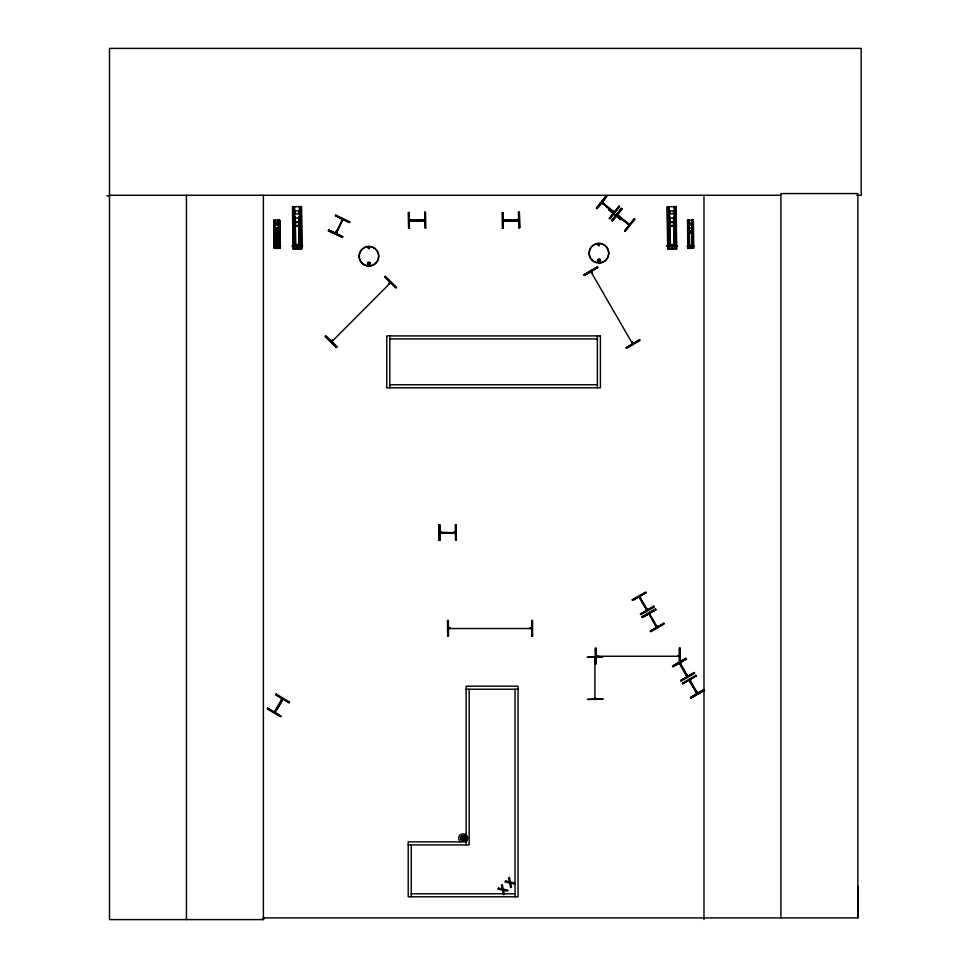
<?xml version="1.0" encoding="UTF-8"?>
<svg xmlns="http://www.w3.org/2000/svg" width="968" height="968" viewBox="0 0 968 968"><rect width="100%" height="100%" fill="white"/><g stroke="black" fill="none" stroke-linecap="round" stroke-linejoin="round"><path stroke-width="1.45" d="M857.963 886.398L857.854 917.894L263.405 917.894L263.393 919.6L263.393 195.27M368.106 247.929C369.945 250.797 369.486 246.005 368.385 247.602M368.53 248.038L369.401 248.147L368.53 248.256M598.478 244.977C600.148 246.537 598.188 243.428 598.95 245.521M462.704 841.01L465.305 840.067L465.911 838.772L464.967 836.17L463.672 835.565L462.244 835.686L460.466 837.804L461.409 840.405L462.704 841.01L463.261 837.852L463.115 838.724M463.261 837.852L463.672 835.565M614.293 212.028L613.155 210.939L612.49 211.496M617.088 215.271L629.164 225.036M627.893 223.911L629.624 224.394M342.212 219.131L341.547 220.547L342.636 219.688M342.708 219.724L336.138 233.252L342.745 219.373M595.61 657.998L594.751 657.998M672.7 248.256L671.647 248.268L672.603 248.086L671.647 247.929L672.603 247.409L671.635 246.913L672.675 246.598L671.719 246.586M341.462 220.329L342.176 220.668M281.373 700.009L282.583 699.15M282.608 699.295L274.67 712.303M590.928 272.032L592.162 272.746L591.46 271.391M632.479 342.285L631.801 342.672L633.048 343.579M646.636 610.021L647.35 609.743L646.636 608.461M656.001 626.09L656.679 625.703L656.619 627.119M657.163 626.853L649.54 613.651L649.855 615.285L650.302 614.656M687.086 676.632L679.536 663.189L686.929 676.33M687.002 676.293L687.607 675.942M697.48 693.088L689.833 679.96L689.264 680.395L696.924 693.669M594.824 657.453L595.61 657.453M595.538 657.998L595.526 657.453M594.812 698.267C596.82 699.162 593.904 698.025 594.824 698.811M595.526 698.811L595.514 698.267M598.272 244.722C599.289 248.34 600.112 242.073 598.2 245.303M297.829 246.574L296.946 247.59L297.902 247.748L296.946 247.929L297.902 248.086L296.946 248.268M281.313 699.779L282.051 700.227M328.358 230.723L328.733 229.936L342.769 236.652L342.406 237.426L328.358 230.723L342.43 237.366M335.581 233.034C335.787 229.791 337.941 233.554 335.581 233.034L342.672 219.579M336.065 233.264L342.636 219.506M409.258 220.063L410.94 219.954L411.158 220.74M409.319 220.692L424.516 220.45L424.662 219.736L423.137 219.688L423.427 220.474M503.094 220.063L504.655 219.893L504.945 220.74M439.883 532.303L441.456 532.158L441.723 533.005M448.402 627.99L450.132 627.978L448.45 628.619M596.034 655.699L597.764 655.699L596.082 656.328M276.884 709.617L281.385 701.885M275.493 711.032L274.283 711.891L274.936 712.182L282.934 699.102L275.081 712.266M274.283 711.891L282.087 698.799M632.406 342.321L631.729 342.72M639.158 596.748L646.793 610.203M648.996 613.785L656.631 627.361M687.703 676.269L687.038 674.841L686.191 675.071M697.541 693.306L696.875 691.878L696.028 692.108M332.375 340.095L331.383 341.099L332.762 340.554M390.612 282.801L389.463 283.914L389.1 283.164M336.041 231.872L336.707 232.066M598.284 259.799L598.139 260.924M606.149 195.899L596.421 208.059L597.099 208.592L606.827 196.444L606.149 195.899L596.482 208.108M596.929 208.459L606.658 196.298L597.014 208.531M613.603 212.367L601.914 202.832L613.857 212.585M603.016 203.703L602.132 202.312M619.072 206.22L609.259 218.32L609.937 218.853L619.653 206.692L618.988 206.16M609.429 218.453L619.145 206.293M611.74 220.51L621.456 208.35L622.134 208.894L612.417 221.055L611.74 220.51L621.516 208.398M612.248 220.922L621.964 208.761M617.197 215.477C617.318 213.759 619.931 216.324 618.104 216.191M627.76 223.911L628.607 223.475M624.663 230.844L634.294 218.611L634.972 219.155L625.255 231.316L624.578 230.771M624.747 230.904L634.463 218.744M409.597 220.68L409.585 219.978M518.679 220.45L503.36 220.777L503.421 219.978M504.836 220.571L504.618 219.978M518.461 220.341L503.106 220.607M440.21 532.219L455.25 532.811M455.456 532.751L453.726 532.219L455.456 532.206M448.728 628.619L448.728 627.905M530.355 628.704L530.234 627.942L531.759 627.99M531.553 628.595L531.432 627.917M531.759 628.534L448.571 628.534L449.975 628.522M596.361 656.328L596.361 655.626M677.987 656.413L677.866 655.651L679.379 655.699M679.173 656.304L679.173 655.651M679.391 656.244L596.203 656.244L597.607 656.231L597.438 655.614M461.409 840.405L462.91 838.627M463.466 837.949L464.967 836.17M594.909 658.083L594.909 657.381L594.836 657.998M325.321 336.549L325.926 335.932L336.997 346.871L336.392 347.488L325.321 336.549L336.44 347.439M331.661 341.595L332.762 340.482M389.112 283.394L390.092 282.39L389.487 283.769M332 341.474L390.588 282.656M332.145 340.095L332.883 340.506L331.842 341.486M368.276 262.848C372.753 264.821 364.803 263.32 369.849 262.981M599.41 261.263L599.603 259.799M584.019 274.779L597.45 266.914M584.418 275.469L597.849 267.591L597.413 266.853L583.982 274.718L584.418 275.469L597.74 267.41M626.199 347.839L639.63 339.962M632.249 599.821L645.692 591.968L646.128 592.719L632.636 600.475L632.213 599.749M632.54 600.317L646.08 592.622M639.86 596.712L639.134 597.05L646.793 610.324M639.945 598.454L640.526 597.764L639.618 596.469M645.922 608.799L646.769 608.703M640.489 614.075L654.017 606.391M642.05 616.798L655.542 609.005L655.965 609.755L642.486 617.536L642.05 616.798L655.566 609.066M655.856 609.574L642.377 617.354L655.917 609.659M649.117 614.002L656.473 627.07M655.735 625.8L656.606 625.739M650.375 631.209L663.854 623.428M672.554 666.129L686.034 658.337M672.893 666.722L686.372 658.93L685.997 658.276L672.518 666.057L672.941 666.807L686.421 659.026M680.698 663.963C679.221 665.294 682.113 663.673 679.923 662.778M694.225 672.542L680.782 680.383L681.157 681.036M680.831 680.48L694.322 672.7M681.121 680.976L694.637 673.256L694.213 672.506M682.67 683.662L696.161 675.882M690.063 681.762L690.668 681.109L689.76 679.826M704.051 689.543L690.571 697.335L690.995 698.085L704.486 690.293L704.051 689.543L690.68 697.517M690.958 698.013L704.45 690.232M297.914 246.658L297.019 246.586L297.696 246.477M460.586 839.232L462.777 838.433M463.599 838.131L465.789 837.344M518.654 219.736L517.251 219.603L517.263 220.389M441.529 532.957L439.896 532.848M454.053 532.134L454.053 532.836M602.943 203.728L603.33 203.062M629.067 224.818L617.233 215.283M690.39 247.977L691.079 248.002L690.438 246.864M517.251 219.603L516.936 220.486M277.017 248.002L276.824 246.864M409.416 220.063L424.662 219.736M412.719 220.474L421.649 220.281M503.263 220.063L518.328 219.579M425.859 227.77L424.988 227.795L424.662 212.222L425.533 212.21L425.787 227.77M519.695 227.77L518.824 227.795L518.497 212.222L519.368 212.21L519.695 227.77L519.296 212.21M293.147 211L300.927 210.915M293.183 213.855L300.963 213.771M667.847 211L675.628 210.915M667.872 213.855L675.664 213.771M293.219 218.139L301.012 218.054M273.799 220.268L279.8 220.184L280.103 248.304L274.113 248.389L273.932 220.268M293.256 221.938L301.036 221.853M667.92 218.139L675.7 218.054M274.234 223.124L279.425 223.063M687.425 220.268L693.415 220.184M274.259 225.024L279.45 224.963M667.956 221.938L675.737 221.853M293.304 226.209L301.084 226.125M687.849 223.124L693.04 223.063M274.283 227.879L279.486 227.819M687.873 225.024L693.064 224.963M274.307 230.408L279.498 230.36M668.005 226.209L675.785 226.125M687.909 227.879L693.1 227.819M274.343 233.264L279.534 233.215M687.921 230.408L693.112 230.36M687.958 233.264L693.149 233.215M293.51 244.565L301.29 244.481M274.476 245.509L279.667 245.448M292.227 245.811L302.609 245.703M273.617 246.32L280.551 246.247M292.227 246.138L302.609 246.029M273.629 246.537L280.551 246.465M276.666 246.792L277.489 246.779M296.813 248.316L298.047 248.304M668.21 244.565L675.991 244.481M666.928 245.811L677.298 245.703M688.091 245.509L693.282 245.448M666.928 246.138L677.31 246.029M671.49 246.489L672.724 246.537M687.244 246.32L694.165 246.247M687.244 246.537L694.165 246.465M690.293 246.828L690.789 246.634M676.644 248.752L667.654 248.885L667.194 206.728L676.184 206.595L676.608 248.752M455.408 524.692L456.267 524.692M455.299 532.751L440.053 532.848L455.553 533.005M439.073 540.362L439.944 540.362L439.835 524.789L438.976 524.801L439.073 540.362L439.048 524.801M447.591 636.049L448.45 636.049L448.353 620.476L447.494 620.488L447.664 636.049M448.571 627.99L449.805 627.905M530.186 628.002L531.589 627.99M532.666 636.036L531.807 636.049L531.71 620.476L532.569 620.476L532.594 636.036M595.223 663.77L596.082 663.758L595.986 648.197L595.114 648.197L595.296 663.77M680.201 648.185L679.33 648.185L679.439 663.758L680.298 663.745L680.201 648.185L680.226 663.758M596.191 655.699L597.595 655.699M677.818 655.711L679.221 655.699M106.807 195.875L109.505 195.863M587.382 657.212L602.955 656.836L587.394 657.32M602.955 699.053L587.394 699.428L602.955 698.944M109.505 195.27L780.91 195.27M856.668 195.27L861.193 195.27L861.193 48.4L109.505 48.4L109.505 919.6L263.502 919.6L263.502 917.894M389.814 338.933L597.377 338.933M389.814 384.768L597.377 384.768M466.152 689.228L518.049 689.228M408.206 844.895L469.178 844.895L469.178 689.228M411.243 893.766L515.024 893.766M410.662 219.869L410.843 220.571M690.16 681.593L690.535 681M696.924 693.427L689.385 680.419M460.466 837.804L462.752 838.215M463.624 838.361L465.911 838.772M441.287 532.219L441.456 532.836M440.222 532.92L455.468 532.957M368.469 264.312L369.824 263.272M335.533 215.695L349.581 222.41M328.636 230.13L342.733 236.749M602.435 202.445L614.16 211.919M275.832 694.625L289.142 702.695M267.688 708.274L281.01 716.344M617.572 214.86L629.478 224.382M461.07 836.509L462.849 837.998M463.527 838.566L465.305 840.067M385.01 276.848L396.094 287.774M325.768 336.09L336.924 346.955M459.873 841.87C454.137 831.234 472.239 831.234 466.503 841.87L408.206 841.87L408.206 896.791L518.049 896.791L518.049 686.191L466.152 686.191L466.152 844.895M591.472 272.964L592.222 272.528M680.153 663.019L687.619 676.124M687.074 675.011L686.457 675.361M696.912 692.047L696.295 692.398M591.666 271.597L592.162 272.746M632.249 342.224L632.963 343.434M631.789 342.503L632.491 343.713L590.988 271.802M681.23 666.008L685.695 673.752M691.067 683.045L695.532 690.789M639.703 596.615L647.326 609.816M462.244 835.686L463.043 837.877M463.345 838.699L464.132 840.889M518.606 212.222L518.86 227.782M502.719 212.561L503.045 228.121M424.879 212.222L425.097 227.782M408.992 212.561L409.21 228.121M424.831 220.91L409.512 221.14M693.39 220.184L693.729 248.304L687.728 248.389L687.546 220.268M692.737 220.184L693.04 248.304M692.628 220.196L692.919 248.316M692.386 220.196L692.326 224.637M692.471 227.589L692.398 230.553M692.531 233.518L692.713 248.316M692.047 220.196L692.35 248.316M691.999 220.196L692.253 248.316M691.769 224.637L691.721 220.196L691.672 224.637M691.805 227.601L691.83 230.566M692.011 246.84L691.866 233.518L691.878 246.84M691.672 227.601L691.733 230.566M691.515 248.328L689.93 248.34M689.24 220.256L689.264 224.685M689.325 227.649L689.506 246.888M689.119 220.256L689.168 224.697M689.192 227.649L689.41 246.888M688.889 220.256L689.131 248.377L688.78 220.256M688.43 220.256L688.732 248.377M688.212 220.256L688.538 248.377M688.103 220.268L688.417 248.389M687.873 220.268L688.127 248.389M687.776 220.268L688.079 248.389M676.003 206.595L676.45 248.752M675.567 206.595L676.039 248.764M675.495 206.607L675.954 248.764M675.204 211.121L675.24 214.134M675.277 217.147L675.325 221.66M675.374 226.185L675.579 245.751M675.011 211.121L675.083 214.134M675.12 217.147L675.132 221.66M675.18 226.185L675.434 248.764M674.72 211.133L674.72 214.134M674.756 217.147L674.841 221.672M674.853 226.185L675.095 245.763M674.539 211.133L674.563 214.146M674.599 217.159L674.648 221.672M674.696 226.185L674.914 245.763M674.188 211.133L674.224 214.146M674.248 217.159L674.297 221.672M674.345 226.185L674.708 246.053M674.055 206.62L674.514 248.776M673.692 211.145L673.728 214.146M673.764 217.159L673.813 221.684M673.861 226.197L674.067 245.775M673.498 211.145L673.571 214.158M673.571 217.159L673.655 221.684M673.668 226.197L673.909 245.775M673.329 248.788L670.957 248.812M669.977 211.218L670.013 214.231M670.05 217.243L670.098 221.757L669.856 217.243M670.146 226.27L670.352 245.848M669.941 211.218L669.82 214.231M670.11 226.27L670.159 245.848M669.311 206.704L669.771 248.861M669.287 211.218L669.324 214.231M669.348 217.243L669.396 221.757M669.445 226.282L669.517 246.114M668.948 211.23L668.985 214.243M669.009 217.243L669.057 221.769M669.106 226.282L669.324 245.86M668.791 211.23L668.791 214.243M668.815 217.256L668.912 221.769M668.961 226.282L669.13 245.86M668.465 211.23L668.465 214.243M668.489 217.256L668.573 221.769M668.585 226.294L668.852 248.837M668.271 211.23L668.307 214.243M668.344 217.256L668.392 221.769M668.44 226.294L668.646 245.86M667.726 206.716L668.259 248.885M667.388 206.728L667.847 248.885M301.302 206.595L301.762 248.752M300.516 211.121L300.54 214.134M300.576 217.147L300.624 221.66M300.673 226.185L300.891 245.751M300.358 211.121L300.346 214.134M300.419 217.147L300.431 221.66M300.479 226.185L300.733 248.764M300.032 211.133L300.019 214.134M300.092 217.147L300.104 221.672M300.189 226.185L300.37 245.763M299.838 211.133L299.874 214.146M299.899 217.159L299.947 221.672M299.995 226.185L300.213 245.763M299.487 211.133L299.523 214.146M299.56 217.159L299.608 221.672M299.656 226.185L300.007 246.053M299.354 206.62L299.814 248.776M298.991 211.145L299.027 214.146M299.064 217.159L299.112 221.684M299.16 226.197L299.366 245.775M298.809 211.145L298.87 214.158M298.906 217.159L298.918 221.684M299.003 226.197L299.185 245.775M298.64 248.788L296.256 248.812M295.24 211.218L295.313 214.231M295.349 217.243L295.361 221.757M295.409 226.27L295.651 245.848M295.095 211.218L295.119 214.231M295.155 217.243L295.204 221.757M295.252 226.27L295.47 245.848M294.611 206.704L295.071 248.861M294.587 211.218L294.623 214.231M294.659 217.243L294.708 221.757M294.756 226.282L294.829 246.114M294.248 211.23L294.284 214.243M294.32 217.243L294.369 221.769M294.417 226.282L294.623 245.86M294.091 211.23L294.091 214.243M294.163 217.256L294.175 221.769M294.26 226.282L294.429 245.86M293.715 206.716L293.764 214.243M293.836 217.256L293.849 221.769M293.897 226.294L294.163 248.837M293.582 211.23L293.606 214.243M293.643 217.256L293.691 221.769M293.74 226.294L293.957 245.86M293.631 248.885L293.183 206.716L293.486 248.885M292.687 206.728L293.147 248.885M279.679 220.184L280.079 248.304M279.45 220.184L279.704 248.304L279.341 220.184M279.062 224.624L279.111 220.184L278.844 224.637M279.195 227.589L279.123 230.553M279.256 233.506L279.292 248.316L278.941 233.518M279.062 227.589L278.905 230.553L278.748 227.589M278.772 220.196L278.711 224.637M278.808 233.518L279.062 246.828M278.736 248.316L278.433 220.196L278.639 248.316M278.106 220.196L278.058 224.637L277.973 220.196M278.191 227.601L278.118 230.566L278.058 227.601M278.252 233.518L278.288 246.84L278.118 233.518M277.901 248.328L276.316 248.34M275.602 220.256L275.674 224.685M275.686 227.649L275.916 246.888M275.505 220.256L275.553 224.697M275.577 227.649L275.795 246.888M275.275 220.256L275.469 248.377M274.936 220.256L274.888 224.697M275.021 227.661L275.142 248.377M274.67 224.697L274.597 220.256L274.537 224.697M274.67 227.661L274.924 248.377M274.573 227.661L274.791 248.389M274.21 220.268L274.464 248.389M679.548 648.185L679.536 663.758M595.877 648.197L595.973 663.758M531.928 620.476L531.916 636.049M456.194 524.692L456.376 540.253L455.504 540.265L455.517 524.692L455.722 540.265M448.244 620.476L448.353 636.049M439.726 524.789L439.835 540.362M857.854 917.894L857.854 193.564L780.91 193.564L780.91 917.894M703.978 195.27L703.978 919.6M597.377 335.908L597.377 387.793M594.909 657.381L594.909 698.896M515.024 689.228L515.024 896.791M411.243 844.895L411.243 896.791M389.814 335.908L389.814 387.793M186.449 195.27L186.449 919.6M596.397 262.691A9.849 9.849 0 0 1 591.4 246.852A9.849 9.849 0 0 1 607.868 249.03A9.849 9.849 0 0 1 598.95 263.03M275.807 231.521C277.259 235.914 279.195 228.375 275.807 231.521M689.422 231.521C690.886 235.914 692.81 228.375 689.422 231.521M597.921 260.186C599.216 264.216 601.055 257.343 597.921 260.186M335.811 215.114L335.436 215.888L349.484 222.604L349.859 221.817L335.811 215.114M267.749 708.189L267.301 708.927L280.672 716.901L281.119 716.151L267.725 708.213M276.158 694.068L275.723 694.806L289.093 702.78L289.529 702.042L276.158 694.068M608.945 209.887L620.754 219.651L608.945 209.887M385.47 276.376L384.865 276.993L395.936 287.932L396.541 287.314L385.47 276.376M498.605 888.116L497.721 888.999L502.416 890.112L503.481 894.868L504.316 894.033L503.433 890.257L507.171 891.165L508.055 890.282L503.287 889.156L502.247 884.474L501.4 885.309L502.271 889.011L498.605 888.116M505.744 880.965L504.86 881.848L509.555 882.961L510.62 887.716L511.455 886.882L510.572 883.119L514.311 884.026L515.206 883.143L510.426 882.017L509.386 877.335L508.539 878.17L509.422 881.86L505.744 880.965M639.521 339.78L626.09 347.645L626.526 348.395L639.969 340.53L639.521 339.78M653.908 606.198L640.429 613.978L640.864 614.728L654.344 606.948L653.908 606.198M663.758 623.235L650.29 631.051L650.702 631.777L664.181 623.985L663.758 623.235M695.871 675.374L682.355 683.105L682.779 683.844L696.246 676.039L695.835 675.313M409.101 212.549L408.23 212.573L408.569 228.133L409.428 228.121L409.065 212.561M502.936 212.549L502.077 212.573L502.404 228.133L503.263 228.121L502.936 212.549M518.666 220.74L503.348 221.14L518.666 220.74M301.496 206.595L292.493 206.728L292.953 248.885L301.943 248.752L301.496 206.595M298.023 246.477L296.801 246.489L298.023 246.537M600.402 335.908L386.789 335.908L386.789 387.793L600.402 387.793L600.402 335.908M693.366 248.304L693.064 220.184L693.318 248.304M301.338 248.764L300.879 206.595L301.254 248.764M598.188 261.771A1.512 1.512 0 0 0 600.45 260.465A1.512 1.512 0 0 0 598.188 259.158A1.512 1.512 0 0 0 598.188 261.771M594.086 261.614A9.728 9.728 0 0 0 608.666 253.18A9.728 9.728 0 0 0 594.086 244.759A9.728 9.728 0 0 0 594.086 261.614M368.227 264.724A1.404 1.404 0 0 0 370.333 263.502A1.404 1.404 0 0 0 368.227 262.292A1.404 1.404 0 0 0 368.227 264.724M364.089 264.603A9.668 9.668 0 0 0 378.597 256.23A9.668 9.668 0 0 0 364.089 247.856A9.668 9.668 0 0 0 364.089 264.603M361.971 263.187A9.849 9.849 0 0 0 378.44 258.783A9.849 9.849 0 0 0 366.376 246.719A9.849 9.849 0 0 0 361.971 263.187M670.655 225.266A1.73 1.73 0 0 0 673.546 224.467A1.73 1.73 0 0 0 671.405 222.362A1.73 1.73 0 0 0 670.655 225.266M295.966 225.266A1.73 1.73 0 0 0 298.846 224.467A1.73 1.73 0 0 0 296.704 222.362A1.73 1.73 0 0 0 295.966 225.266"/></g></svg>
